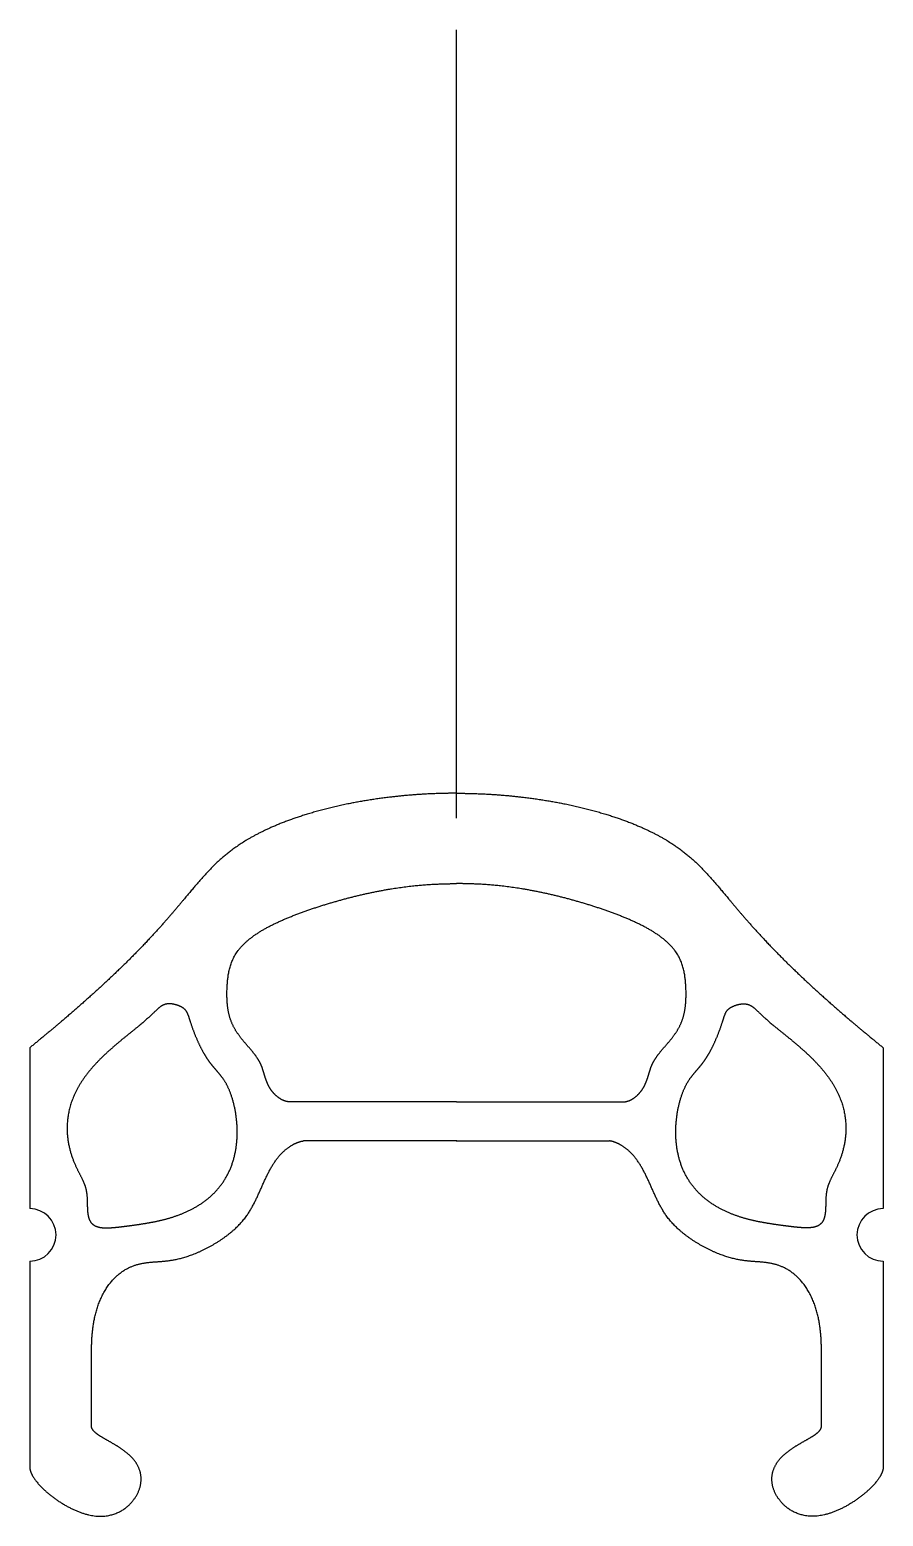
# Model space of a CAD drawing. Header units: millimetres. Extents: x -9.5 to 9.5, y -13 to 20.
import ezdxf

# ---------------------------------------------------------------- set-up
doc = ezdxf.new("R2010")
doc.units = ezdxf.units.MM
doc.layers.get('0').update_dxf_attribs({"linetype": 'CONTINUOUS'})

msp = doc.modelspace()

# ---------------------------------------------------------------- linework, layer by layer
for p, q in [((0, 2.5), (0, 20)), ((-9.471, -2.6), (-9.471, -6.171)), ((9.471, -2.6), (9.471, -6.171)), ((0, -3.8), (-3.7, -3.8)), ((0, -3.8), (3.7, -3.8)), ((0.006, -4.668), (-3.394, -4.668)), ((-0.006, -4.668), (3.394, -4.668)), ((-9.471, -7.337), (-9.471, -11.9)), ((9.471, -7.337), (9.471, -11.9)), ((-8.1, -11), (-8.1, -9.469)), ((8.1, -11), (8.1, -9.469))]:
    msp.add_line(p, q)
for centre, start, end in [((-9.471, -6.754), -90, 90), ((9.471, -6.754), 90, 270)]:
    msp.add_arc(centre, 0.583, start, end)
for points in [[(0, 3.05), (-0.199, 3.05), (-0.595, 3.042), (-1.179, 3.008), (-1.933, 2.918), (-2.812, 2.741), (-3.598, 2.513), (-4.265, 2.243), (-4.805, 1.942), (-5.232, 1.612), (-5.588, 1.249), (-5.923, 0.848), (-6.29, 0.401), (-6.726, -0.095), (-7.252, -0.643), (-7.879, -1.242), (-8.464, -1.761), (-8.949, -2.172), (-9.294, -2.456), (-9.471, -2.6)], [(0, 3.05), (0.199, 3.05), (0.595, 3.042), (1.179, 3.008), (1.933, 2.918), (2.812, 2.741), (3.598, 2.513), (4.265, 2.243), (4.805, 1.942), (5.232, 1.612), (5.588, 1.249), (5.923, 0.848), (6.29, 0.401), (6.726, -0.095), (7.252, -0.643), (7.879, -1.242), (8.464, -1.761), (8.949, -2.172), (9.294, -2.456), (9.471, -2.6)], [(-3.7, -3.8), (-3.727, -3.8), (-3.783, -3.794), (-3.868, -3.766), (-3.981, -3.696), (-4.104, -3.568), (-4.193, -3.418), (-4.247, -3.261), (-4.288, -3.103), (-4.344, -2.948), (-4.437, -2.793), (-4.57, -2.632), (-4.724, -2.462), (-4.872, -2.276), (-4.99, -2.071), (-5.063, -1.843), (-5.095, -1.594), (-5.099, -1.328), (-5.081, -1.052), (-5.035, -0.775), (-4.918, -0.51), (-4.713, -0.266), (-4.422, -0.044), (-4.06, 0.154), (-3.65, 0.33), (-3.214, 0.488), (-2.769, 0.628), (-2.323, 0.75), (-1.877, 0.854), (-1.428, 0.938), (-0.971, 1), (-0.593, 1.03), (-0.3, 1.042), (-0.101, 1.044), (0, 1.044)], [(3.7, -3.8), (3.727, -3.8), (3.783, -3.794), (3.868, -3.766), (3.981, -3.696), (4.104, -3.568), (4.193, -3.418), (4.247, -3.261), (4.288, -3.103), (4.344, -2.948), (4.437, -2.793), (4.57, -2.632), (4.724, -2.462), (4.872, -2.276), (4.99, -2.071), (5.063, -1.843), (5.095, -1.594), (5.099, -1.328), (5.081, -1.052), (5.035, -0.775), (4.918, -0.51), (4.713, -0.266), (4.422, -0.044), (4.06, 0.154), (3.65, 0.33), (3.214, 0.488), (2.769, 0.628), (2.323, 0.75), (1.877, 0.854), (1.428, 0.938), (0.971, 1), (0.593, 1.03), (0.3, 1.042), (0.101, 1.044), (0, 1.044)], [(-6.388, -1.624), (-6.362, -1.623), (-6.309, -1.625), (-6.225, -1.641), (-6.114, -1.681), (-6.011, -1.749), (-5.962, -1.833), (-5.921, -1.968), (-5.861, -2.157), (-5.777, -2.378), (-5.676, -2.6), (-5.568, -2.794), (-5.464, -2.945), (-5.365, -3.062), (-5.272, -3.164), (-5.183, -3.273), (-5.098, -3.41), (-5.019, -3.583), (-4.95, -3.793), (-4.897, -4.034), (-4.866, -4.295), (-4.86, -4.567), (-4.886, -4.838), (-4.944, -5.101), (-5.037, -5.349), (-5.164, -5.575), (-5.322, -5.777), (-5.507, -5.952), (-5.713, -6.099), (-5.933, -6.219), (-6.158, -6.314), (-6.381, -6.387), (-6.596, -6.441), (-6.801, -6.481), (-6.997, -6.513), (-7.186, -6.54), (-7.373, -6.565), (-7.557, -6.587), (-7.734, -6.602), (-7.896, -6.598), (-8.029, -6.563), (-8.123, -6.488), (-8.174, -6.37), (-8.193, -6.223), (-8.194, -6.061), (-8.196, -5.904), (-8.213, -5.761), (-8.251, -5.631), (-8.311, -5.502), (-8.387, -5.359), (-8.469, -5.192), (-8.548, -4.993), (-8.611, -4.764), (-8.647, -4.51), (-8.647, -4.238), (-8.602, -3.958), (-8.508, -3.676), (-8.363, -3.398), (-8.17, -3.129), (-7.937, -2.871), (-7.674, -2.626), (-7.4, -2.396), (-7.133, -2.186), (-6.903, -1.997), (-6.735, -1.838), (-6.614, -1.716), (-6.531, -1.655), (-6.463, -1.631), (-6.413, -1.625), (-6.388, -1.624)], [(6.388, -1.624), (6.362, -1.623), (6.309, -1.625), (6.225, -1.641), (6.114, -1.681), (6.011, -1.749), (5.962, -1.833), (5.921, -1.968), (5.861, -2.157), (5.777, -2.378), (5.676, -2.6), (5.568, -2.794), (5.464, -2.945), (5.365, -3.062), (5.272, -3.164), (5.183, -3.273), (5.098, -3.41), (5.019, -3.583), (4.95, -3.793), (4.897, -4.034), (4.866, -4.295), (4.86, -4.567), (4.886, -4.838), (4.944, -5.101), (5.037, -5.349), (5.164, -5.575), (5.322, -5.777), (5.507, -5.952), (5.713, -6.099), (5.933, -6.219), (6.158, -6.314), (6.381, -6.387), (6.596, -6.441), (6.801, -6.481), (6.997, -6.513), (7.186, -6.54), (7.373, -6.565), (7.557, -6.587), (7.734, -6.602), (7.896, -6.598), (8.029, -6.563), (8.123, -6.488), (8.174, -6.37), (8.193, -6.223), (8.194, -6.061), (8.196, -5.904), (8.213, -5.761), (8.251, -5.631), (8.311, -5.502), (8.387, -5.359), (8.469, -5.192), (8.548, -4.993), (8.611, -4.764), (8.647, -4.51), (8.647, -4.238), (8.602, -3.958), (8.508, -3.676), (8.363, -3.398), (8.17, -3.129), (7.937, -2.871), (7.674, -2.626), (7.4, -2.396), (7.133, -2.186), (6.903, -1.997), (6.735, -1.838), (6.614, -1.716), (6.531, -1.655), (6.463, -1.631), (6.413, -1.625), (6.388, -1.624)], [(-8.1, -9.469), (-8.1, -9.436), (-8.1, -9.363), (-8.099, -9.23), (-8.094, -9.01), (-8.06, -8.685), (-7.977, -8.337), (-7.83, -8.001), (-7.621, -7.716), (-7.375, -7.516), (-7.111, -7.403), (-6.841, -7.357), (-6.57, -7.347), (-6.277, -7.321), (-5.939, -7.232), (-5.578, -7.08), (-5.227, -6.877), (-4.924, -6.645), (-4.694, -6.402), (-4.525, -6.138), (-4.389, -5.846), (-4.262, -5.545), (-4.124, -5.261), (-3.967, -5.021), (-3.791, -4.845), (-3.616, -4.733), (-3.5, -4.688), (-3.436, -4.672), (-3.406, -4.668), (-3.394, -4.668)], [(8.1, -9.469), (8.1, -9.436), (8.1, -9.363), (8.099, -9.23), (8.094, -9.01), (8.06, -8.685), (7.977, -8.337), (7.83, -8.001), (7.621, -7.716), (7.375, -7.516), (7.111, -7.403), (6.841, -7.357), (6.57, -7.347), (6.277, -7.321), (5.939, -7.232), (5.578, -7.08), (5.227, -6.877), (4.924, -6.645), (4.694, -6.402), (4.525, -6.138), (4.389, -5.846), (4.262, -5.545), (4.124, -5.261), (3.967, -5.021), (3.791, -4.845), (3.616, -4.733), (3.5, -4.688), (3.436, -4.672), (3.406, -4.668), (3.394, -4.668)], [(-9.471, -11.9), (-9.471, -11.939), (-9.457, -12.02), (-9.394, -12.155), (-9.232, -12.356), (-8.934, -12.61), (-8.583, -12.828), (-8.224, -12.975), (-7.892, -13.025), (-7.601, -12.975), (-7.353, -12.846), (-7.161, -12.659), (-7.034, -12.44), (-6.982, -12.212), (-7.006, -11.997), (-7.101, -11.803), (-7.251, -11.636), (-7.436, -11.496), (-7.636, -11.377), (-7.824, -11.274), (-7.979, -11.18), (-8.061, -11.108), (-8.093, -11.054), (-8.1, -11.018), (-8.1, -11)], [(9.471, -11.9), (9.471, -11.939), (9.457, -12.02), (9.394, -12.155), (9.232, -12.356), (8.934, -12.61), (8.583, -12.828), (8.224, -12.975), (7.892, -13.025), (7.601, -12.975), (7.353, -12.846), (7.161, -12.659), (7.034, -12.44), (6.982, -12.212), (7.006, -11.997), (7.101, -11.803), (7.251, -11.636), (7.436, -11.496), (7.636, -11.377), (7.824, -11.274), (7.979, -11.18), (8.061, -11.108), (8.093, -11.054), (8.1, -11.018), (8.1, -11)]]:
    msp.add_open_spline(points, degree=5)

doc.saveas('drawing.dxf')
